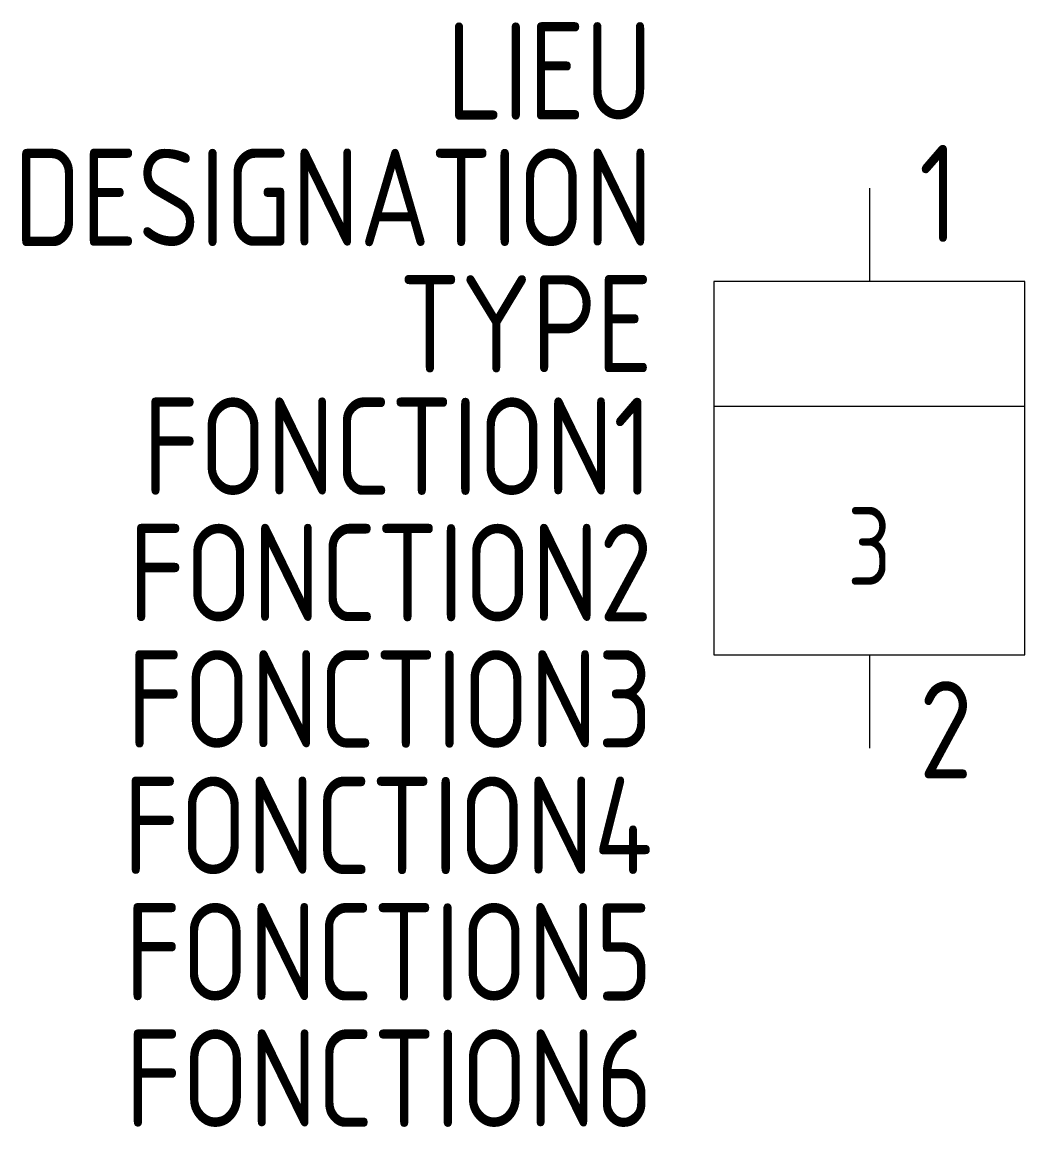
# Model space of a CAD drawing. Extents: x -1606.4 to -1580.6, y -903.7 to -875.3.
import ezdxf
from ezdxf.enums import TextEntityAlignment as Align

# ---------------------------------------------------------------- set-up
doc = ezdxf.new("R2010")
doc.units = 0
doc.header["$LTSCALE"] = 0.3
for name, color, linetype in [('SYMB_FIL', 3, 'CONTINUOUS'), ('SYMB_TXT_CONTACT', 2, 'CONTINUOUS'), ('SYMB_TXT_NOM', 3, 'CONTINUOUS')]:
    doc.layers.add(name, color=color, linetype=linetype)
doc.styles.add('NET2_5', font='isocp.shx', dxfattribs={"width": 0.9, "height": 2.5})
doc.styles.add('NET_2', font='isocp.shx', dxfattribs={"width": 0.9, "height": 2})

msp = doc.modelspace()

# ---------------------------------------------------------------- linework, layer by layer
at = {"layer": 'SYMB_FIL'}
for p, q in [((-1584.634, -879.593), (-1584.634, -881.993)), ((-1588.634, -885.193), (-1580.634, -885.193)), ((-1584.634, -891.593), (-1584.634, -893.993))]:
    msp.add_line(p, q, dxfattribs=at)
msp.add_lwpolyline([(-1588.634, -891.593), (-1580.634, -891.593), (-1580.634, -881.993), (-1588.634, -881.993)], close=True, dxfattribs=at)

# ---------------------------------------------------------------- texts
at = {"layer": 'SYMB_TXT_CONTACT', "style": 'NET2_5', "width": 0.9, "flags": 8}
for tag, p, s in [('1', (-1583.359, -880.977), 'A1'), ('2', (-1583.359, -894.767), 'A2')]:
    msp.add_attdef(tag, p, s, height=2.5, dxfattribs=at)
at = {"layer": 'SYMB_TXT_CONTACT', "style": 'NET_2', "width": 0.9, "flags": 8}
msp.add_attdef('3', text='Ah', height=2, dxfattribs=at).set_placement((-1584.634, -888.793), align=Align.MIDDLE_CENTER)
at = {"layer": 'SYMB_TXT_NOM', "style": 'NET2_5', "width": 0.9, "flags": 8}
for tag, text, p in [('LIEU', '', (-1590.209, -877.828)), ('DESIGNATION', 'P?', (-1590.209, -881.078)), ('TYPE', '', (-1590.209, -884.328)), ('FONCTION1', '', (-1590.209, -887.478)), ('FONCTION2', '', (-1590.209, -890.728)), ('FONCTION3', '', (-1590.209, -893.978)), ('FONCTION4', '', (-1590.209, -897.228)), ('FONCTION5', '', (-1590.209, -900.478)), ('FONCTION6', '', (-1590.209, -903.728))]:
    msp.add_attdef(tag, text=text, height=2.5, dxfattribs=at).set_placement(p, align=Align.RIGHT)

doc.saveas('drawing.dxf')
